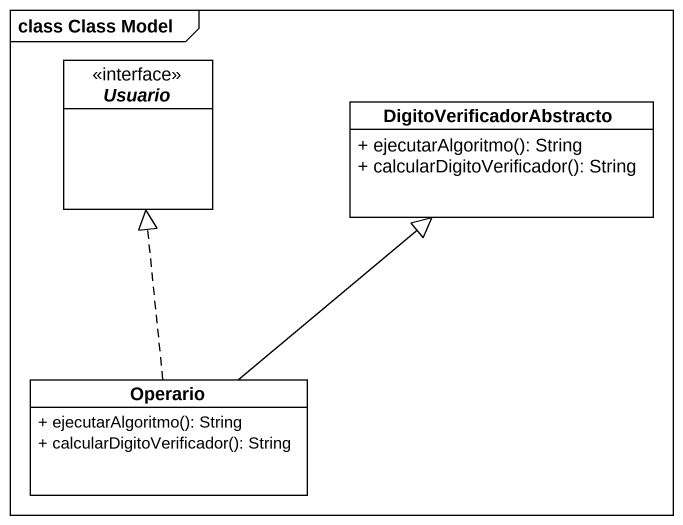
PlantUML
@startuml
mainframe class Class Model
hide circle
hide empty members
skinparam classAttributeIconSize 0
interface Usuario
class DigitoVerificadorAbstracto {
  + ejecutarAlgoritmo(): String
  + calcularDigitoVerificador(): String
}
class Operario {
  + ejecutarAlgoritmo(): String
  + calcularDigitoVerificador(): String
}
Operario .up.|> Usuario
Operario -up-|> DigitoVerificadorAbstracto
@enduml
